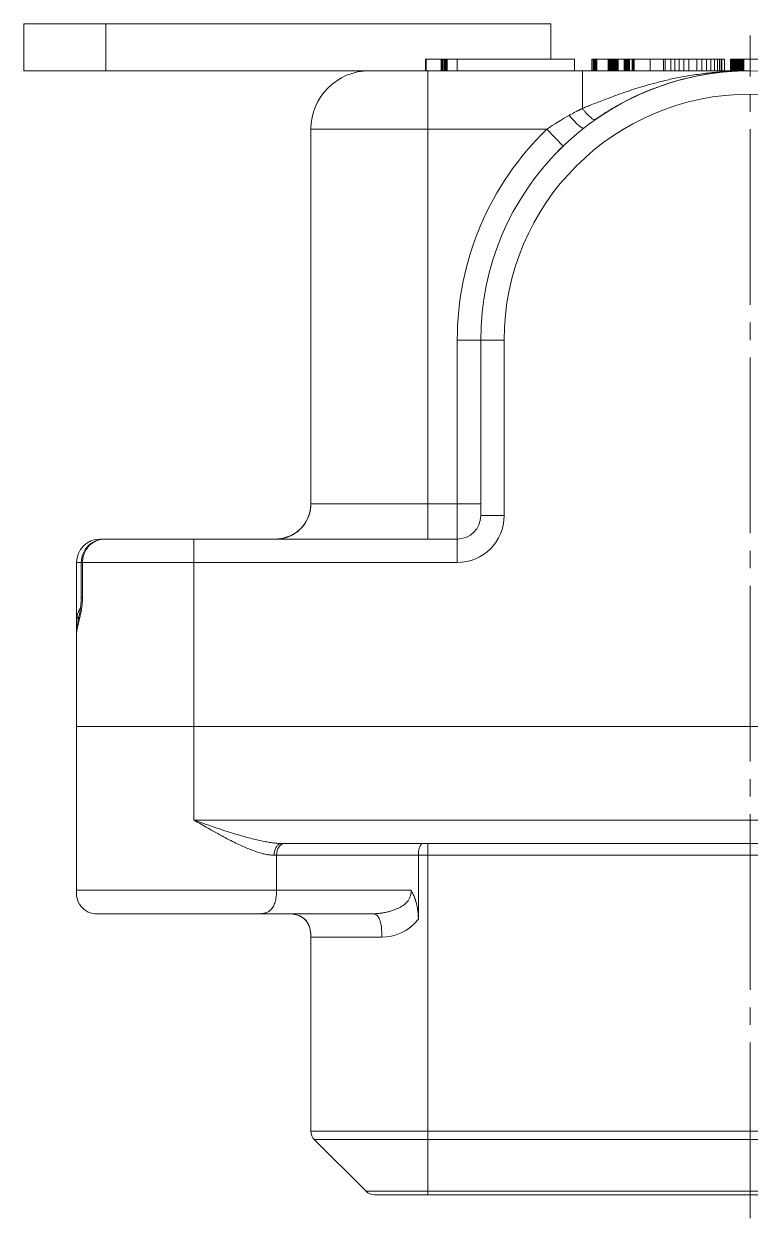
# Model space of a CAD drawing. Header units: millimetres. Extents: x -343 to 390, y -339 to 375.
# Drawn here: x -62 to 0, y -246.9 to -144.9 of the extents above; entities that cross this region are included whole.
import ezdxf

# ---------------------------------------------------------------- set-up
doc = ezdxf.new("R2010")
doc.units = ezdxf.units.MM
doc.linetypes.add('K5LT_AXLED', pattern=[19.5, 15, -1.5, 1.5, -1.5])
doc.linetypes.add('K5LT_THIN', pattern=[0])

# ---------------------------------------------------------------- blocks, each defined once
blk = doc.blocks.new('U6')
at = {"color": 7, "linetype": 'K5LT_THIN', "lineweight": 18}
for p, q in [((-62, -148.91), (-62, -144.91)), ((-62, -144.91), (-55, -144.91)), ((-55, -144.91), (-17, -144.91)), ((-55, -148.91), (-55, -144.91)), ((-17, -147.91), (-17, -144.91)), ((-62, -148.91), (-55, -148.91)), ((-55, -148.91), (-27.72, -148.91)), ((-32.5, -148.91), (-27.5, -148.91)), ((-27.72, -147.91), (-27.7, -147.91)), ((-27.72, -148.91), (-27.72, -147.91)), ((-27.72, -148.91), (-27.72, -147.91)), ((-27.72, -147.91), (-27.72, -147.91)), ((-27.7, -148.91), (-27.7, -147.91)), ((-27.7, -147.91), (-27.65, -147.91)), ((-27.65, -148.91), (-27.65, -147.91)), ((-27.65, -147.91), (-26.37, -147.91)), ((-27.5, -148.91), (-27.5, -153.91)), ((-14.32, -148.91), (-27.5, -148.91)), ((-26.37, -148.91), (-26.37, -147.91)), ((-26.37, -147.91), (-26.3, -147.91)), ((-26.3, -147.91), (-26.25, -147.91)), ((-26.3, -148.91), (-26.3, -147.91)), ((-26.25, -147.91), (-26.16, -147.91)), ((-26.25, -148.91), (-26.25, -147.91)), ((-26.16, -147.91), (-26.07, -147.91)), ((-26.16, -148.91), (-26.16, -147.91)), ((-26.07, -147.91), (-26, -147.91)), ((-26.07, -148.91), (-26.07, -147.91)), ((-26, -148.91), (-26, -147.91)), ((-26, -147.91), (-25.94, -147.91)), ((-25.94, -148.91), (-25.94, -147.91)), ((-25.94, -147.91), (-25.88, -147.91)), ((-25.88, -147.91), (-25.86, -147.91)), ((-25.88, -148.91), (-25.88, -147.91)), ((-25.86, -148.91), (-25.86, -147.91)), ((-25.86, -147.91), (-25, -147.91)), ((-25, -147.91), (-15, -147.91)), ((-25, -148.91), (-25, -147.91)), ((-15, -148.91), (-15, -147.91)), ((-14.32, -148.91), (-14.32, -152.14)), ((0, -148.91), (-14.32, -148.91)), ((-13.52, -147.91), (-13.51, -147.91)), ((-13.52, -148.91), (-13.52, -147.91)), ((-13.51, -148.91), (-13.51, -147.91)), ((-13.51, -147.91), (-13.47, -147.91)), ((-13.47, -148.91), (-13.47, -147.91)), ((-13.47, -147.91), (-13.37, -147.91)), ((-13.37, -147.91), (-13.3, -147.91)), ((-13.37, -148.91), (-13.37, -147.91)), ((-13.3, -147.91), (-13.23, -147.91)), ((-13.3, -148.91), (-13.3, -147.91)), ((-13.23, -147.91), (-13.15, -147.91)), ((-13.23, -148.91), (-13.23, -147.91)), ((-13.15, -148.91), (-13.15, -147.91)), ((-13.15, -147.91), (-13.08, -147.91)), ((-13.08, -147.91), (-12.13, -147.91)), ((-13.08, -148.91), (-13.08, -147.91)), ((-12.13, -147.91), (-12.13, -147.91)), ((-12.13, -148.91), (-12.13, -147.91)), ((-12.13, -148.91), (-12.13, -147.91)), ((-12.13, -147.91), (-12.11, -147.91)), ((-12.11, -147.91), (-12.07, -147.91)), ((-12.11, -148.91), (-12.11, -147.91)), ((-12.07, -147.91), (-11.99, -147.91)), ((-12.07, -148.91), (-12.07, -147.91)), ((-11.99, -147.91), (-11.91, -147.91)), ((-11.99, -148.91), (-11.99, -147.91)), ((-11.91, -148.91), (-11.91, -147.91)), ((-11.91, -147.91), (-11.84, -147.91)), ((-11.84, -148.91), (-11.84, -147.91)), ((-11.84, -147.91), (-11.77, -147.91)), ((-11.77, -148.91), (-11.77, -147.91)), ((-11.77, -147.91), (-11.7, -147.91)), ((-11.7, -148.91), (-11.7, -147.91)), ((-11.7, -147.91), (-11.62, -147.91)), ((-11.62, -147.91), (-11.54, -147.91)), ((-11.62, -148.91), (-11.62, -147.91)), ((-11.54, -147.91), (-11.47, -147.91)), ((-11.54, -148.91), (-11.54, -147.91)), ((-11.47, -148.91), (-11.47, -147.91)), ((-11.47, -147.91), (-11.4, -147.91)), ((-11.4, -148.91), (-11.4, -147.91)), ((-11.4, -147.91), (-11.34, -147.91)), ((-11.34, -147.91), (-11.28, -147.91)), ((-11.34, -148.91), (-11.34, -147.91)), ((-11.28, -148.91), (-11.28, -147.91)), ((-11.28, -147.91), (-11.27, -147.91)), ((-11.27, -148.91), (-11.27, -147.91)), ((-11.27, -147.91), (-10.76, -147.91)), ((-10.76, -147.91), (-10.75, -147.91)), ((-10.76, -148.91), (-10.76, -147.91)), ((-10.75, -148.91), (-10.75, -147.91)), ((-10.75, -147.91), (-10.74, -147.91)), ((-10.74, -148.91), (-10.74, -147.91)), ((-10.74, -147.91), (-10.69, -147.91)), ((-10.69, -147.91), (-10.62, -147.91)), ((-10.69, -148.91), (-10.69, -147.91)), ((-10.62, -147.91), (-10.54, -147.91)), ((-10.62, -148.91), (-10.62, -147.91)), ((-10.54, -147.91), (-10.47, -147.91)), ((-10.54, -148.91), (-10.54, -147.91)), ((-10.47, -147.91), (-10.39, -147.91)), ((-10.47, -148.91), (-10.47, -147.91)), ((-10.39, -148.91), (-10.39, -147.91)), ((-10.39, -147.91), (-10.31, -147.91)), ((-10.31, -147.91), (-10.08, -147.91)), ((-10.31, -148.91), (-10.31, -147.91)), ((-10.08, -148.91), (-10.08, -147.91)), ((-10.08, -147.91), (-9.99, -147.91)), ((-9.99, -148.91), (-9.99, -147.91)), ((-9.99, -147.91), (-9.93, -147.91)), ((-9.93, -147.91), (-9.9, -147.91)), ((-9.93, -148.91), (-9.93, -147.91)), ((-9.9, -147.91), (-8.52, -147.91)), ((-9.9, -148.91), (-9.9, -147.91)), ((-8.52, -148.91), (-8.52, -147.91)), ((-8.52, -148.91), (-8.52, -147.91)), ((-8.52, -147.91), (-8.52, -147.91)), ((-8.52, -147.91), (-7.4, -147.91)), ((-7.4, -147.91), (-7.25, -147.91)), ((-7.4, -148.91), (-7.4, -147.91)), ((-7.25, -148.91), (-7.25, -147.91)), ((-7.25, -147.91), (-6.76, -147.91)), ((-6.76, -148.91), (-6.76, -147.91)), ((-6.76, -147.91), (-6.42, -147.91)), ((-6.42, -148.91), (-6.42, -147.91)), ((-6.42, -147.91), (-6.06, -147.91)), ((-6.06, -148.91), (-6.06, -147.91)), ((-6.06, -147.91), (-5.67, -147.91)), ((-5.67, -148.91), (-5.67, -147.91)), ((-5.67, -147.91), (-5.24, -147.91)), ((-5.24, -147.91), (-4.56, -147.91)), ((-5.24, -148.91), (-5.24, -147.91)), ((-4.56, -148.91), (-4.56, -147.91)), ((-4.56, -147.91), (-4.11, -147.91)), ((-4.11, -148.91), (-4.11, -147.91)), ((-4.11, -147.91), (-3.73, -147.91)), ((-3.89, -148.91), (-1.7, -148.91)), ((-3.73, -148.91), (-3.73, -147.91)), ((-3.73, -147.91), (-3.36, -147.91)), ((-3.36, -148.91), (-3.36, -147.91)), ((-3.36, -147.91), (-3.03, -147.91)), ((-3.03, -148.91), (-3.03, -147.91)), ((-3.03, -147.91), (-2.79, -147.91)), ((-2.79, -147.91), (-2.62, -147.91)), ((-2.79, -148.91), (-2.79, -147.91)), ((-2.62, -147.91), (-2.46, -147.91)), ((-2.62, -148.91), (-2.62, -147.91)), ((-2.46, -147.91), (-2.4, -147.91)), ((-2.46, -148.91), (-2.46, -147.91)), ((-2.4, -148.91), (-2.4, -147.91)), ((-2.4, -147.91), (-2.2, -147.91)), ((-2.2, -148.91), (-2.2, -147.91)), ((-1.66, -148.91), (-1.66, -147.91)), ((-1.66, -147.91), (-1.65, -147.91)), ((-1.65, -148.91), (-1.65, -147.91)), ((-1.65, -147.91), (-1.61, -147.91)), ((-1.61, -148.91), (-1.61, -147.91)), ((-1.61, -147.91), (-1.53, -147.91)), ((-1.53, -148.91), (-1.53, -147.91)), ((-1.53, -147.91), (-1.46, -147.91)), ((-1.46, -147.91), (-1.39, -147.91)), ((-1.46, -148.91), (-1.46, -147.91)), ((-1.39, -147.91), (-1.31, -147.91)), ((-1.39, -148.91), (-1.39, -147.91)), ((-1.31, -148.91), (-1.31, -147.91)), ((-1.31, -147.91), (-1.26, -147.91)), ((-1.26, -148.91), (-1.26, -147.91)), ((-1.26, -147.91), (-1.24, -147.91)), ((-1.24, -147.91), (-1.19, -147.91)), ((-1.24, -148.91), (-1.24, -147.91)), ((-1.19, -148.91), (-1.19, -147.91)), ((-1.19, -147.91), (-1.12, -147.91)), ((-1.12, -148.91), (-1.12, -147.91)), ((-1.12, -147.91), (-1.04, -147.91)), ((-1.04, -148.91), (-1.04, -147.91)), ((-1.04, -147.91), (-0.97, -147.91)), ((-0.97, -148.91), (-0.97, -147.91)), ((-0.97, -147.91), (-0.89, -147.91)), ((0, -148.91), (-0.9, -148.91)), ((-0.89, -147.91), (-0.82, -147.91)), ((-0.89, -148.91), (-0.89, -147.91)), ((-0.82, -148.91), (-0.82, -147.91)), ((-0.82, -147.91), (-0.74, -147.91)), ((-0.74, -147.91), (-0.66, -147.91)), ((-0.74, -148.91), (-0.74, -147.91)), ((-0.66, -147.91), (-0.6, -147.91)), ((-0.66, -148.91), (-0.66, -147.91)), ((-0.6, -148.91), (-0.6, -147.91)), ((-0.6, -147.91), (-0.54, -147.91)), ((-0.54, -147.91), (1.53, -147.91)), ((-0.54, -148.91), (-0.54, -147.91)), ((-0.12, -148.91), (-0.12, -148.91)), ((-0.05, -148.91), (-0.01, -148.91)), ((0, -148.91), (0, -148.91)), ((0, -148.91), (0, -148.91)), ((0, -148.91), (0, -148.91)), ((-37.5, -185.91), (-37.5, -153.91)), ((-37.5, -153.91), (-27.5, -153.91)), ((-27.5, -185.91), (-27.5, -153.91)), ((-17.35, -153.91), (-27.5, -153.91)), ((-17.35, -153.91), (-15.96, -155.35)), ((-25, -171.91), (-23, -171.91)), ((-25, -171.91), (-25, -185.91)), ((-23, -171.91), (-23, -186.91)), ((-23, -171.91), (-21, -171.91)), ((-21, -171.91), (-21, -186.91)), ((-27.5, -185.91), (-37.5, -185.91)), ((-37.5, -185.91), (-37.5, -185.96)), ((-37.5, -185.94), (-37.5, -185.91)), ((-37.5, -185.91), (-37.5, -185.96)), ((-27.5, -185.91), (-25, -185.91)), ((-27.5, -188.91), (-27.5, -185.91)), ((-25, -185.91), (-23, -185.91)), ((-25, -185.91), (-25, -188.91)), ((-23, -186.91), (-21, -186.91)), ((-55.1, -188.91), (-55.5, -188.91)), ((-55.1, -188.91), (-47.5, -188.91)), ((-47.5, -188.91), (-55.1, -188.91)), ((-44.5, -188.91), (-50.5, -188.91)), ((-50.5, -188.91), (-50.27, -188.91)), ((-40.5, -188.91), (-47.5, -188.91)), ((-25, -188.91), (-47.5, -188.91)), ((-47.5, -190.91), (-47.5, -188.91)), ((-39.89, -188.85), (-39.92, -188.86)), ((-37.5, -188.91), (-30.5, -188.91)), ((-25, -188.91), (-25, -190.91)), ((-57.5, -195.91), (-57.5, -190.91)), ((-57.1, -190.91), (-57.5, -190.91)), ((-57, -190.91), (-57.1, -190.91)), ((-57.1, -193.91), (-57.1, -190.91)), ((-57, -190.91), (-47.5, -190.91)), ((-57, -193.91), (-57, -190.91)), ((-47.5, -190.91), (-47.5, -204.91)), ((-25, -190.91), (-47.5, -190.91)), ((-57.1, -193.91), (-57, -193.91)), ((-57.5, -197.13), (-57.5, -195.91)), ((-57.5, -197.13), (-57.5, -195.91)), ((-57.5, -196.98), (-57.5, -197.89)), ((-57.5, -196.98), (-57.5, -197.91)), ((-57.5, -197.89), (-57.5, -197.13)), ((-57.5, -197.89), (-57.5, -197.13)), ((-57.5, -197.89), (-57.5, -204.91)), ((-47.5, -204.91), (-57.5, -204.91)), ((-57.5, -204.91), (-57.5, -212.91)), ((-47.5, -204.91), (-57.5, -204.91)), ((47.5, -204.91), (-47.5, -204.91)), ((-47.5, -204.91), (-47.5, -212.91)), ((47.5, -204.91), (-47.5, -204.91)), ((-57.5, -212.91), (-57.5, -218.91)), ((-47.5, -212.91), (47.5, -212.91)), ((-39.95, -214.91), (39.95, -214.91)), ((-27.5, -214.91), (-27.5, -215.91)), ((-40.43, -215.91), (-40.64, -215.91)), ((-40.43, -215.91), (-40.43, -218.91)), ((-28.32, -215.91), (-40.43, -215.91)), ((-28.32, -215.91), (-28.32, -221.37)), ((-28.32, -215.91), (-27.5, -215.91)), ((-27.5, -215.91), (-27.5, -239.49)), ((27.5, -215.91), (-27.5, -215.91)), ((-40.43, -218.91), (-57.5, -218.91)), ((-28.94, -218.91), (-40.43, -218.91)), ((-53.16, -220.91), (-55.5, -220.91)), ((-41.84, -220.91), (-55.5, -220.91)), ((-53.16, -220.91), (-55.5, -220.91)), ((-51.9, -220.91), (-47.5, -220.91)), ((-47.5, -220.91), (-43.1, -220.91)), ((-32.22, -220.91), (-41.84, -220.91)), ((-39.5, -220.91), (-41.84, -220.91)), ((-39.5, -220.91), (-41.84, -220.91)), ((-39.5, -220.91), (-39.5, -220.91)), ((-39.5, -220.91), (-39.5, -220.91)), ((-37.5, -222.91), (-37.5, -222.85)), ((-37.5, -222.91), (-37.5, -222.85)), ((-37.5, -222.91), (-37.5, -222.9)), ((-37.5, -222.91), (-37.5, -222.9)), ((-37.5, -222.91), (-37.5, -239.49)), ((-31.43, -222.91), (-37.5, -222.91)), ((-37.5, -222.91), (-37.5, -222.91)), ((-37.5, -239.49), (-27.5, -239.49)), ((-27.5, -239.49), (-27.5, -240.2)), ((27.5, -239.49), (-27.5, -239.49)), ((-32.79, -244.62), (-37.21, -240.2)), ((-37.21, -240.2), (-27.5, -240.2)), ((-27.5, -244.62), (-27.5, -240.2)), ((27.5, -240.2), (-27.5, -240.2)), ((-32.79, -244.62), (-27.5, -244.62)), ((27.5, -244.62), (-27.5, -244.62)), ((-27.5, -244.91), (-27.5, -244.62)), ((-32.09, -244.91), (-27.5, -244.91)), ((27.5, -244.91), (-27.5, -244.91))]:
    blk.add_line(p, q, dxfattribs=at)
at = {"color": 30, "linetype": 'K5LT_AXLED', "lineweight": 18, "true_color": 0xff8000}
blk.add_line((0, -246.91), (0, -145.91), dxfattribs=at)
at = {"color": 7, "linetype": 'K5LT_THIN', "lineweight": 18}
for centre, radius, start, end in [((-32.5, -153.91), 5, 90, 180), ((0, -171.91), 23, 0, 180), ((0, -171.91), 23, 90.0014, 125.0151), ((0, -171.91), 21, 0, 180), ((0, -171.91), 25, 133.9455, 180), ((0, -171.91), 23, 133.9455, 135.9208), ((-40.5, -185.91), 3, 270, 359.3276), ((-40.5, -185.91), 3, 289.7099, 0), ((-40.5, -185.91), 3, 315, 359.3276), ((-40.5, -185.91), 3, 350.164, 359.3276), ((-40.5, -185.91), 3, 350.164, 359.3276), ((-25, -186.91), 2, 270, 0), ((-25, -186.91), 4, 270, 0), ((-40.5, -185.91), 3, 289.7099, 315), ((-55.5, -190.91), 2, 90, 180), ((-55.5, -190.91), 2, 90, 180), ((-55.5, -212.91), 2, 180, 181.6928), ((-55.75, -219.16), 1.77, 171.8699, 278.1301), ((-55.75, -219.16), 1.77, 171.8699, 278.1301), ((-55.75, -219.16), 1.77, 171.8699, 278.1301), ((-55.75, -219.16), 1.77, 171.8699, 278.1301), ((-39.25, -222.66), 1.77, 351.8699, 355.4355), ((-39.25, -222.66), 1.77, 351.87, 355.4709), ((-39.25, -222.66), 1.77, 351.8699, 355.4355), ((-39.25, -222.66), 1.77, 351.87, 351.8704), ((-36.5, -239.49), 1, 180, 225), ((-32.09, -243.91), 1, 225, 270)]:
    blk.add_arc(centre, radius, start, end, dxfattribs=at)
for centre, major_axis, ratio, start_param, end_param in [((-15.44, -152.25), (1.24, -1.57), 0.149152, 4.900052, 6.283185), ((-55.1, -190.91), (0, 2), 0.949918, 0, 1.570796), ((-38.81, -190.62), (0.67, -1.88), 0.685456, 3.141593, 3.141654), ((-39.72, -215.91), (0, 1), 0.707107, 0, 1.570796)]:
    blk.add_ellipse(centre, major_axis=major_axis, ratio=ratio, start_param=start_param, end_param=end_param, dxfattribs=at)
for points, knots in [([(0, -148.91), (-0.02, -148.91), (-0.05, -148.91), (-0.09, -148.91), (-0.12, -148.91), (-0.14, -148.91), (-0.16, -148.91), (-0.19, -148.91), (-0.22, -148.91), (-0.25, -148.91), (-0.3, -148.91), (-0.37, -148.91), (-0.48, -148.91), (-0.7, -148.92), (-1.16, -148.93), (-1.97, -148.96), (-3.11, -149.05), (-4.44, -149.21), (-5.75, -149.42), (-6.93, -149.66), (-7.97, -149.92), (-8.9, -150.17), (-9.72, -150.42), (-10.43, -150.66), (-11.04, -150.87), (-11.57, -151.06), (-12.08, -151.26), (-12.6, -151.45), (-13.12, -151.65), (-13.58, -151.83), (-13.98, -152), (-14.21, -152.09), (-14.32, -152.14)], [0, 0, 0, 0, 0.115785, 0.209068, 0.279851, 0.325386, 0.372104, 0.418145, 0.485327, 0.564818, 0.675803, 0.809296, 1.019029, 1.424727, 2.315587, 4.149279, 6.942478, 10.158912, 13.243017, 15.909539, 18.304254, 20.477361, 22.376214, 24.060911, 25.446124, 26.651753, 27.771847, 29.045627, 30.235496, 31.393918, 32.214795, 33, 33, 33, 33]), ([(-0.31, -148.91), (-0.33, -148.91), (-0.36, -148.91), (-0.42, -148.91), (-0.46, -148.91), (-0.58, -148.92), (-0.66, -148.92), (-0.89, -148.93), (-1.04, -148.93), (-1.51, -148.96), (-1.82, -148.98), (-2.72, -149.06), (-3.31, -149.14), (-4.69, -149.38), (-5.47, -149.56), (-7.13, -150.02), (-8, -150.33), (-9.7, -151.03), (-10.52, -151.44), (-11.97, -152.25), (-12.59, -152.65), (-13.2, -153.07)], [0, 0, 0, 0, 0.34247, 0.34247, 0.856176, 0.856176, 1.883586, 1.883586, 3.938408, 3.938408, 8.048051, 8.048051, 15.924867, 15.924867, 26.620478, 26.620478, 38.820478, 38.820478, 51.020478, 51.020478, 60.984785, 60.984785, 60.984785, 60.984785]), ([(-14.32, -152.14), (-14.34, -152.15), (-14.38, -152.16), (-14.43, -152.19), (-14.47, -152.21), (-14.51, -152.22), (-14.54, -152.24), (-14.57, -152.26), (-14.61, -152.27), (-14.64, -152.29), (-14.69, -152.32), (-14.76, -152.35), (-14.85, -152.4), (-14.96, -152.46), (-15.07, -152.52), (-15.19, -152.59), (-15.32, -152.65), (-15.4, -152.7), (-15.44, -152.72)], [0, 0, 0, 0, 0.825825, 1.561847, 2.208066, 2.817176, 3.404094, 3.96882, 4.501026, 5.075597, 5.865538, 7.021004, 8.598944, 10.565984, 12.618132, 14.734262, 16.824394, 19, 19, 19, 19]), ([(-13.2, -153.07), (-13.22, -153.09), (-13.27, -153.1), (-13.36, -153.07), (-13.47, -153.01), (-13.59, -152.92), (-13.73, -152.8), (-13.87, -152.66), (-14.01, -152.51), (-14.16, -152.33), (-14.27, -152.21), (-14.32, -152.14)], [0, 0, 0, 0, 1.650139, 3.139559, 4.444352, 5.77096, 7.07536, 8.338809, 9.563455, 10.769635, 12, 12, 12, 12]), ([(-37.78, -187.18), (-37.76, -187.13), (-37.74, -187.08), (-37.7, -186.99), (-37.68, -186.94), (-37.65, -186.84), (-37.63, -186.8), (-37.61, -186.7), (-37.59, -186.65), (-37.57, -186.56), (-37.56, -186.51), (-37.55, -186.46)], [0, 0, 0, 0, 2.2, 2.2, 4.4, 4.4, 6.6, 6.6, 8.8, 8.8, 11, 11, 11, 11]), ([(-37.78, -187.18), (-37.76, -187.13), (-37.74, -187.08), (-37.7, -186.99), (-37.68, -186.94), (-37.65, -186.84), (-37.63, -186.8), (-37.61, -186.7), (-37.59, -186.65), (-37.57, -186.56), (-37.56, -186.51), (-37.55, -186.46)], [0, 0, 0, 0, 2.2, 2.2, 4.4, 4.4, 6.6, 6.6, 8.8, 8.8, 11, 11, 11, 11]), ([(-37.5, -185.91), (-37.5, -185.91), (-37.5, -185.91), (-37.5, -185.91), (-37.5, -185.92), (-37.5, -185.92), (-37.5, -185.92), (-37.5, -185.92), (-37.5, -185.92), (-37.5, -185.92), (-37.5, -185.92), (-37.5, -185.93), (-37.5, -185.93), (-37.5, -185.93), (-37.5, -185.93), (-37.5, -185.93), (-37.5, -185.93), (-37.5, -185.93), (-37.5, -185.93), (-37.5, -185.93), (-37.5, -185.94), (-37.5, -185.94), (-37.5, -185.94), (-37.5, -185.94), (-37.5, -185.94), (-37.5, -185.94), (-37.5, -185.94), (-37.5, -185.94), (-37.5, -185.94), (-37.5, -185.94), (-37.5, -185.94), (-37.5, -185.94), (-37.5, -185.94), (-37.5, -185.94), (-37.5, -185.94), (-37.5, -185.95), (-37.5, -185.95), (-37.5, -185.95), (-37.5, -185.95), (-37.5, -185.95), (-37.5, -185.95), (-37.5, -185.95), (-37.5, -185.95), (-37.5, -185.96), (-37.5, -185.96), (-37.5, -185.96), (-37.5, -185.96), (-37.5, -185.98), (-37.5, -185.99), (-37.5, -186.02), (-37.5, -186.04), (-37.51, -186.1), (-37.51, -186.13), (-37.51, -186.2), (-37.52, -186.24), (-37.53, -186.32), (-37.54, -186.37), (-37.54, -186.42)], [0, 0, 0, 0, 0.130656, 0.130656, 0.257817, 0.257817, 0.384978, 0.384978, 0.512139, 0.512139, 0.637831, 0.637831, 0.706041, 0.706041, 0.842461, 0.842461, 1.1153, 1.1153, 1.20377, 1.20377, 1.324365, 1.324365, 1.444959, 1.444959, 1.522233, 1.522233, 1.599508, 1.599508, 1.669625, 1.669625, 1.739742, 1.739742, 1.797208, 1.797208, 1.848843, 1.848843, 1.937165, 1.937165, 1.952113, 1.952113, 2.093032, 2.093032, 2.374869, 2.374869, 2.582046, 2.582046, 2.938544, 2.938544, 4.976975, 4.976975, 8.142755, 8.142755, 13.542755, 13.542755, 18.942755, 18.942755, 27, 27, 27, 27]), ([(-37.5, -185.94), (-37.5, -185.95), (-37.5, -185.95), (-37.5, -185.95), (-37.5, -185.95), (-37.5, -185.95), (-37.5, -185.95), (-37.5, -185.95), (-37.5, -185.95), (-37.5, -185.96), (-37.5, -185.96), (-37.5, -185.96), (-37.5, -185.96), (-37.5, -185.98), (-37.5, -185.99), (-37.5, -186.02), (-37.5, -186.04), (-37.51, -186.1), (-37.51, -186.13), (-37.51, -186.2), (-37.52, -186.24), (-37.53, -186.32), (-37.54, -186.37), (-37.54, -186.42)], [1.851598, 1.851598, 1.851598, 1.851598, 1.937165, 1.937165, 1.952113, 1.952113, 2.093032, 2.093032, 2.374869, 2.374869, 2.581946, 2.581946, 2.938544, 2.938544, 4.976975, 4.976975, 8.142755, 8.142755, 13.542755, 13.542755, 18.942755, 18.942755, 27, 27, 27, 27]), ([(-57.1, -190.91), (-57.1, -190.82), (-57.09, -190.73), (-57.07, -190.56), (-57.05, -190.47), (-57.01, -190.3), (-56.98, -190.22), (-56.91, -190.06), (-56.87, -189.98), (-56.79, -189.83), (-56.74, -189.76), (-56.64, -189.63), (-56.58, -189.56), (-56.46, -189.44), (-56.4, -189.39), (-56.27, -189.29), (-56.2, -189.24), (-56.06, -189.15), (-55.99, -189.12), (-55.84, -189.05), (-55.77, -189.02), (-55.61, -188.97), (-55.53, -188.96), (-55.38, -188.93), (-55.3, -188.92), (-55.18, -188.91), (-55.14, -188.91), (-55.1, -188.91), (-55.1, -188.91), (-55.1, -188.91)], [0.000003, 0.000003, 0.000003, 0.000003, 0.0800174, 0.0800174, 0.1600347, 0.1600347, 0.2400521, 0.2400521, 0.3200694, 0.3200694, 0.4000868, 0.4000868, 0.4801042, 0.4801042, 0.5601215, 0.5601215, 0.6401389, 0.6401389, 0.7201563, 0.7201563, 0.8001736, 0.8001736, 0.880191, 0.880191, 0.9602083, 0.9602083, 0.9991113, 0.9991113, 1, 1, 1, 1]), ([(-39.92, -188.86), (-39.92, -188.86), (-39.92, -188.86), (-39.92, -188.86), (-39.92, -188.86), (-39.92, -188.86), (-39.92, -188.86), (-39.93, -188.86), (-39.93, -188.86), (-39.94, -188.86), (-39.95, -188.86), (-39.97, -188.87), (-39.98, -188.87), (-40.02, -188.88), (-40.04, -188.88), (-40.1, -188.89), (-40.13, -188.89), (-40.2, -188.9), (-40.23, -188.9), (-40.29, -188.91), (-40.32, -188.91), (-40.37, -188.91), (-40.39, -188.91), (-40.4, -188.91), (-40.4, -188.91), (-40.4, -188.91)], [0.00542, 0.00542, 0.00542, 0.00542, 0.026429, 0.026429, 0.328345, 0.328345, 0.66753, 0.66753, 1.345899, 1.345899, 2.702638, 2.702638, 5.416115, 5.416115, 10.837649, 10.837649, 18.237649, 18.237649, 25.637649, 25.637649, 33.037649, 33.037649, 36.997872, 36.997872, 37, 37, 37, 37]), ([(-39.49, -188.73), (-39.52, -188.74), (-39.55, -188.75), (-39.61, -188.77), (-39.63, -188.78), (-39.69, -188.8), (-39.72, -188.81), (-39.78, -188.82), (-39.81, -188.83), (-39.86, -188.84), (-39.89, -188.85), (-39.92, -188.86)], [0, 0, 0, 0, 6.8, 6.8, 13.6, 13.6, 20.4, 20.4, 27.2, 27.2, 33.999549, 33.999549, 33.999549, 33.999549]), ([(-39.89, -188.85), (-39.83, -188.84), (-39.74, -188.81), (-39.62, -188.78), (-39.55, -188.76), (-39.51, -188.74), (-39.49, -188.73)], [0, 0, 0, 0, 3.413466, 4.788161, 5.976901, 7, 7, 7, 7]), ([(-57.1, -193.91), (-57.1, -193.91), (-57.1, -193.91), (-57.1, -193.92), (-57.1, -193.92), (-57.1, -193.94), (-57.1, -193.94), (-57.1, -193.96), (-57.1, -193.98), (-57.1, -194.02), (-57.1, -194.05), (-57.1, -194.13), (-57.11, -194.19), (-57.11, -194.3), (-57.12, -194.36), (-57.13, -194.48), (-57.13, -194.54), (-57.15, -194.69), (-57.16, -194.77), (-57.19, -194.95), (-57.2, -195.04), (-57.24, -195.23), (-57.26, -195.34), (-57.31, -195.56), (-57.33, -195.68), (-57.38, -195.93), (-57.4, -196.05), (-57.44, -196.29), (-57.46, -196.4), (-57.48, -196.62), (-57.49, -196.72), (-57.5, -196.88), (-57.5, -196.93), (-57.5, -196.98)], [0.000384, 0.000384, 0.000384, 0.000384, 0.056071, 0.056071, 0.799044, 0.799044, 1.598856, 1.598856, 3.198482, 3.198482, 6.397732, 6.397732, 12.796233, 12.796233, 19.896975, 19.896975, 27.737238, 27.737238, 38.845862, 38.845862, 52.354171, 52.354171, 68.557775, 68.557775, 89.167153, 89.167153, 111.127589, 111.127589, 131.010188, 131.010188, 149.06316, 149.06316, 157, 157, 157, 157]), ([(-57.5, -196.98), (-57.5, -196.92), (-57.49, -196.81), (-57.47, -196.63), (-57.43, -196.47), (-57.4, -196.31), (-57.36, -196.15), (-57.32, -196), (-57.28, -195.85), (-57.25, -195.71), (-57.21, -195.58), (-57.19, -195.46), (-57.16, -195.33), (-57.13, -195.2), (-57.1, -195.06), (-57.08, -194.91), (-57.06, -194.76), (-57.04, -194.62), (-57.03, -194.48), (-57.02, -194.36), (-57.01, -194.24), (-57, -194.14), (-57, -194.03), (-57, -193.95), (-57, -193.91)], [0, 0, 0, 0, 2.901177, 5.388415, 7.368806, 9.146688, 10.736127, 12.222564, 13.539492, 14.686912, 15.620491, 16.566577, 17.417985, 18.246997, 19.149206, 20.047548, 20.921543, 21.630212, 22.301328, 22.934782, 23.471937, 23.973987, 24.42611, 25, 25, 25, 25]), ([(-57.5, -212.97), (-57.5, -212.97), (-57.5, -212.97), (-57.5, -212.97), (-57.5, -212.97), (-57.5, -212.96), (-57.5, -212.96), (-57.5, -212.96), (-57.5, -212.96), (-57.5, -212.96), (-57.5, -212.96), (-57.5, -212.96), (-57.5, -212.95), (-57.5, -212.95), (-57.5, -212.94), (-57.5, -212.94), (-57.5, -212.94), (-57.5, -212.93), (-57.5, -212.93), (-57.5, -212.93), (-57.5, -212.93), (-57.5, -212.93), (-57.5, -212.93), (-57.5, -212.93), (-57.5, -212.93), (-57.5, -212.93), (-57.5, -212.93), (-57.5, -212.93), (-57.5, -212.92), (-57.5, -212.92), (-57.5, -212.92), (-57.5, -212.92), (-57.5, -212.92), (-57.5, -212.91), (-57.5, -212.91), (-57.5, -212.91)], [226.14713, 226.14713, 226.14713, 226.14713, 265.702503, 265.702503, 276.426268, 276.426268, 297.873798, 297.873798, 340.768858, 340.768858, 387.187028, 387.187028, 480.023368, 480.023368, 617.084823, 617.084823, 672.441866, 672.441866, 727.79891, 727.79891, 733.702089, 733.702089, 739.234741, 739.234741, 746.995819, 746.995819, 762.517975, 762.517975, 786.800177, 786.800177, 840.016625, 840.016625, 888.21481, 888.21481, 923, 923, 923, 923]), ([(-40.64, -215.91), (-40.75, -215.91), (-40.97, -215.9), (-41.31, -215.85), (-41.66, -215.76), (-42.05, -215.65), (-42.46, -215.51), (-42.91, -215.33), (-43.4, -215.12), (-43.93, -214.87), (-44.5, -214.58), (-45.12, -214.25), (-45.78, -213.89), (-46.41, -213.53), (-46.98, -213.21), (-47.34, -213), (-47.5, -212.91)], [0, 0, 0, 0, 0.907039, 1.809225, 2.69908, 3.695897, 4.734928, 5.855588, 7.056291, 8.351933, 9.736343, 11.237775, 12.884484, 14.444183, 15.835058, 17, 17, 17, 17]), ([(-39.95, -214.91), (-40.09, -214.91), (-40.38, -214.9), (-40.81, -214.85), (-41.25, -214.78), (-41.73, -214.69), (-42.25, -214.58), (-42.82, -214.43), (-43.44, -214.25), (-44.12, -214.05), (-44.9, -213.8), (-45.75, -213.52), (-46.64, -213.21), (-47.22, -213.01), (-47.5, -212.91)], [0, 0, 0, 0, 0.942376, 1.854093, 2.732412, 3.714517, 4.75378, 5.882612, 7.112826, 8.438539, 9.867031, 11.642469, 13.365777, 15, 15, 15, 15]), ([(-39.95, -214.91), (-40, -214.91), (-40.08, -214.92), (-40.2, -214.97), (-40.31, -215.05), (-40.4, -215.15), (-40.48, -215.26), (-40.54, -215.4), (-40.59, -215.55), (-40.63, -215.72), (-40.64, -215.84), (-40.64, -215.91)], [0, 0, 0, 0, 1.559957, 2.920951, 4.136752, 5.384901, 6.67049, 7.938583, 9.211972, 10.459586, 12, 12, 12, 12]), ([(-27.94, -214.91), (-27.97, -214.91), (-28.01, -214.92), (-28.07, -214.97), (-28.13, -215.03), (-28.18, -215.12), (-28.23, -215.24), (-28.26, -215.36), (-28.29, -215.48), (-28.31, -215.6), (-28.32, -215.74), (-28.32, -215.85), (-28.32, -215.91)], [0, 0, 0, 0, 2.019459, 2.989179, 4.250883, 5.779258, 7.283926, 8.446555, 9.549868, 10.566298, 11.495895, 13, 13, 13, 13]), ([(-32.22, -220.91), (-32.12, -220.91), (-31.95, -220.9), (-31.72, -220.89), (-31.53, -220.86), (-31.37, -220.84), (-31.21, -220.81), (-31.05, -220.78), (-30.89, -220.74), (-30.74, -220.7), (-30.61, -220.66), (-30.47, -220.61), (-30.32, -220.56), (-30.19, -220.51), (-30.06, -220.45), (-29.95, -220.4), (-29.83, -220.34), (-29.72, -220.27), (-29.6, -220.19), (-29.48, -220.1), (-29.36, -219.99), (-29.25, -219.87), (-29.16, -219.75), (-29.09, -219.63), (-29.04, -219.5), (-28.99, -219.35), (-28.95, -219.16), (-28.94, -219.01), (-28.94, -218.91)], [0, 0, 0, 0, 1.691248, 3.128233, 4.310955, 5.243693, 6.199403, 7.309882, 8.385136, 9.379349, 10.258176, 11.241157, 12.301916, 13.319989, 14.248637, 15.14136, 16.040801, 16.993368, 18.004483, 19.107212, 20.368994, 21.638987, 22.780258, 23.691874, 24.736271, 25.853906, 27.022304, 29, 29, 29, 29]), ([(-28.94, -218.91), (-28.92, -218.96), (-28.88, -219.03), (-28.83, -219.13), (-28.79, -219.2), (-28.75, -219.3), (-28.69, -219.42), (-28.64, -219.55), (-28.61, -219.65), (-28.58, -219.72), (-28.56, -219.8), (-28.51, -219.94), (-28.46, -220.15), (-28.4, -220.41), (-28.36, -220.72), (-28.33, -221.03), (-28.32, -221.28), (-28.32, -221.37)], [0, 0, 0, 0, 1.235498, 1.845691, 2.448532, 3.048733, 4.225401, 5.376718, 5.94081, 6.497322, 7.041434, 7.580821, 9.646929, 11.572297, 13.027357, 16.058181, 18, 18, 18, 18]), ([(-39.5, -220.91), (-39.5, -220.91), (-39.5, -220.91), (-39.35, -220.92), (-39.2, -220.92), (-38.94, -220.96), (-38.84, -220.98), (-38.66, -221.03), (-38.59, -221.05), (-38.47, -221.1), (-38.44, -221.12), (-38.37, -221.15), (-38.33, -221.17), (-38.28, -221.2), (-38.26, -221.22), (-38.21, -221.24), (-38.19, -221.26), (-38.16, -221.28), (-38.15, -221.29), (-38.13, -221.31), (-38.12, -221.31), (-38.1, -221.33), (-38.09, -221.34), (-38.07, -221.35), (-38.07, -221.36), (-38.06, -221.37), (-38.05, -221.37), (-38.04, -221.38), (-38.03, -221.39), (-38.02, -221.4), (-38.02, -221.4), (-38.01, -221.42), (-38, -221.42), (-37.99, -221.43), (-37.98, -221.44), (-37.97, -221.45), (-37.96, -221.46), (-37.95, -221.47), (-37.95, -221.48), (-37.93, -221.49), (-37.92, -221.51), (-37.9, -221.53), (-37.89, -221.54), (-37.87, -221.57), (-37.86, -221.58), (-37.84, -221.61), (-37.82, -221.64), (-37.79, -221.69), (-37.77, -221.71), (-37.75, -221.76), (-37.73, -221.79), (-37.71, -221.83), (-37.7, -221.84), (-37.68, -221.89), (-37.67, -221.92), (-37.63, -222.02), (-37.61, -222.09), (-37.58, -222.21), (-37.56, -222.26), (-37.53, -222.43), (-37.52, -222.54), (-37.5, -222.71), (-37.5, -222.78), (-37.5, -222.86), (-37.5, -222.89), (-37.5, -222.9)], [0.000018, 0.000018, 0.000018, 0.000018, 0.002595, 0.002595, 7.597524, 7.597524, 12.599326, 12.599326, 16.493757, 16.493757, 18.359838, 18.359838, 20.175139, 20.175139, 21.341778, 21.341778, 22.508418, 22.508418, 23.109055, 23.109055, 23.709692, 23.709692, 24.310329, 24.310329, 24.664628, 24.664628, 25.018926, 25.018926, 25.373224, 25.373224, 25.727522, 25.727522, 26.113018, 26.113018, 26.498514, 26.498514, 26.884009, 26.884009, 27.269505, 27.269505, 27.971155, 27.971155, 28.672806, 28.672806, 29.374456, 29.374456, 30.710577, 30.710577, 32.046698, 32.046698, 33.36145, 33.36145, 34.178013, 34.178013, 35.811139, 35.811139, 39.077392, 39.077392, 41.839512, 41.839512, 47.363751, 47.363751, 50.534052, 50.534052, 51.45244, 51.45244, 51.45244, 51.45244]), ([(-39.5, -220.91), (-39.5, -220.91), (-39.5, -220.91), (-39.35, -220.92), (-39.2, -220.92), (-38.94, -220.96), (-38.84, -220.98), (-38.66, -221.03), (-38.59, -221.05), (-38.47, -221.1), (-38.44, -221.12), (-38.37, -221.15), (-38.33, -221.17), (-38.28, -221.2), (-38.26, -221.22), (-38.21, -221.24), (-38.19, -221.26), (-38.16, -221.28), (-38.15, -221.29), (-38.13, -221.31), (-38.12, -221.31), (-38.1, -221.33), (-38.09, -221.34), (-38.07, -221.35), (-38.07, -221.36), (-38.06, -221.37), (-38.05, -221.37), (-38.04, -221.38), (-38.03, -221.39), (-38.02, -221.4), (-38.02, -221.4), (-38.01, -221.42), (-38, -221.42), (-37.99, -221.43), (-37.98, -221.44), (-37.97, -221.45), (-37.96, -221.46), (-37.95, -221.47), (-37.95, -221.48), (-37.93, -221.49), (-37.92, -221.51), (-37.9, -221.53), (-37.89, -221.54), (-37.87, -221.57), (-37.86, -221.58), (-37.84, -221.61), (-37.82, -221.64), (-37.79, -221.69), (-37.77, -221.71), (-37.75, -221.76), (-37.73, -221.79), (-37.71, -221.83), (-37.7, -221.84), (-37.68, -221.89), (-37.67, -221.92), (-37.63, -222.02), (-37.61, -222.09), (-37.58, -222.21), (-37.56, -222.26), (-37.53, -222.43), (-37.52, -222.54), (-37.5, -222.71), (-37.5, -222.78), (-37.5, -222.86), (-37.5, -222.89), (-37.5, -222.9)], [0.000012, 0.000012, 0.000012, 0.000012, 0.002621, 0.002621, 7.597524, 7.597524, 12.599326, 12.599326, 16.493757, 16.493757, 18.359838, 18.359838, 20.175139, 20.175139, 21.341778, 21.341778, 22.508418, 22.508418, 23.109055, 23.109055, 23.709692, 23.709692, 24.310329, 24.310329, 24.664628, 24.664628, 25.018926, 25.018926, 25.373224, 25.373224, 25.727522, 25.727522, 26.113018, 26.113018, 26.498514, 26.498514, 26.884009, 26.884009, 27.269505, 27.269505, 27.971155, 27.971155, 28.672806, 28.672806, 29.374456, 29.374456, 30.710577, 30.710577, 32.046698, 32.046698, 33.36145, 33.36145, 34.178013, 34.178013, 35.811139, 35.811139, 39.077392, 39.077392, 41.839512, 41.839512, 47.363751, 47.363751, 50.534052, 50.534052, 51.45244, 51.45244, 51.45244, 51.45244]), ([(-31.43, -222.91), (-31.43, -222.82), (-31.44, -222.66), (-31.45, -222.43), (-31.46, -222.22), (-31.48, -222.04), (-31.51, -221.87), (-31.54, -221.71), (-31.57, -221.57), (-31.61, -221.45), (-31.65, -221.35), (-31.7, -221.25), (-31.75, -221.17), (-31.82, -221.09), (-31.88, -221.03), (-31.96, -220.98), (-32.03, -220.94), (-32.12, -220.91), (-32.19, -220.91), (-32.22, -220.91)], [0, 0, 0, 0, 1.633444, 3.049737, 4.27033, 5.450671, 6.59076, 7.656752, 8.664638, 9.614418, 10.521587, 11.449117, 12.440734, 13.499548, 14.630661, 15.813945, 17.04199, 18.445209, 20, 20, 20, 20])]:
    blk.add_open_spline(points, degree=3, knots=knots, dxfattribs=at)
for points, degree in [([(-15.44, -152.72), (-16.1, -153.09), (-16.74, -153.49), (-17.35, -153.91)], 3), ([(-40.4, -188.91), (-40.23, -188.91), (-40.06, -188.89), (-39.89, -188.85)], 3), ([(-57.16, -194.78), (-57.24, -194.89), (-57.36, -195.13), (-57.47, -195.51), (-57.5, -195.78), (-57.5, -195.91)], 3), ([(-57.31, -195.57), (-57.35, -195.6), (-57.42, -195.67), (-57.49, -195.79), (-57.5, -195.87), (-57.5, -195.91)], 3), ([(-41.84, -220.91), (-40.43, -220.91), (-40.43, -218.91)], 2), ([(-39.5, -220.91), (-37.5, -220.91), (-37.5, -222.91)], 2), ([(-31.43, -222.91), (-30.39, -222.93), (-29.14, -222.44), (-28.32, -221.37)], 3)]:
    blk.add_open_spline(points, degree=degree, dxfattribs=at)
blk = doc.blocks.new('U0')
blk.add_blockref('U6', (0, 0))

msp = doc.modelspace()

# ---------------------------------------------------------------- block references
msp.add_blockref('U0', (0, 0))

doc.saveas('drawing.dxf')
